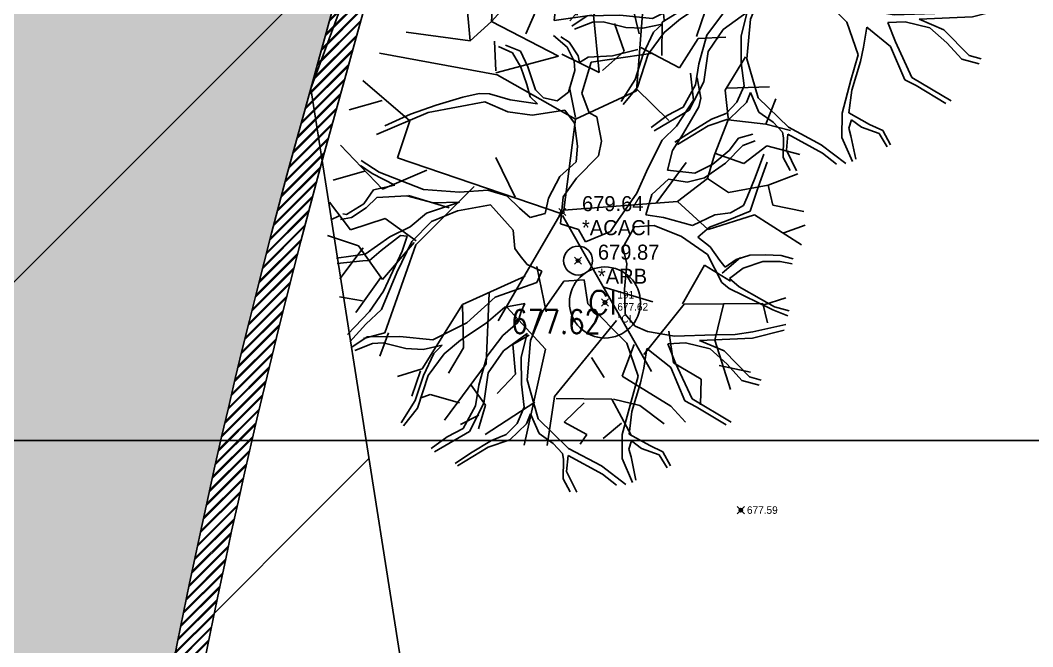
# Model space of a CAD drawing. Extents: x 350769 to 354978, y 6304672 to 6307963.
# Drawn here: x 352601.86 to 352610.41, y 6305498.26 to 6305503.55 of the extents above; entities that cross this region are included whole.
import ezdxf

# ---------------------------------------------------------------- set-up
doc = ezdxf.new("R2010")
doc.units = 0
doc.header["$PDMODE"] = 35
doc.header["$PDSIZE"] = 0.03
for name, pattern in [('4.0 - LO RECABARREN - DESNIVEL NUEVO$0$HIDDEN', [0.375, 0.25, -0.125]), ('CONTINUOS', [0]), ('DASHED', [19.049999999999997, 12.7, -6.35])]:
    doc.linetypes.add(name, pattern=pattern)
doc.layers.get('0').update_dxf_attribs({"linetype": 'CONTINUOUS'})
for name, color, linetype in [('0-LEVANTAMIENTO 2020.SEP', 252, 'CONTINUOUS'), ('1-coordenadas', 8, 'CONTINUOUS'), ('1-MURO', 7, 'CONTINUOUS'), ('2-ACHURADO MURO', 9, 'CONTINUOUS'), ('2-ACHURADO RADIER', 9, 'CONTINUOUS'), ('2-ACHURADO VEREDA', 252, 'CONTINUOUS'), ('COTA-BLOCK', 4, 'CONTINUOUS'), ('V-NODE - 2013', 4, 'CONTINUOUS'), ('V-NODE DIC 2005', 4, 'CONTINUOUS'), ('V-NODE-TEXT 2013', 2, 'CONTINUOUS'), ('V-NODE-TEXT DIC 2005', 2, 'CONTINUOUS'), ('Z-ACACI', 253, 'CONTINUOUS'), ('Z-ARB', 253, 'CONTINUOUS'), ('Z-CI', 253, 'CONTINUOUS')]:
    doc.layers.add(name, color=color, linetype=linetype)
doc.layers.add('0_ASD_TOPOGRAFIA_ELEMENTOS', color=7, linetype='CONTINUOS', lineweight=5, true_color=0xbdbdbd)
doc.styles.add('ROMANS', font='romans.shx', dxfattribs={"width": 0.65})
pattern_1 = [(45, (0, 0), (-0.04490128060534577, 0.04490128060534577), [])]
pattern_2 = [(45, (38000, -3000), (-0.04490128060534577, 0.04490128060534577), [])]

# ---------------------------------------------------------------- blocks, each defined once
blk = doc.blocks.new('COORDENADAS')
at = {"layer": '1-coordenadas'}
blk.add_line((20, -700.625), (1420, -700.625), dxfattribs=at)
blk = doc.blocks.new('ACACI')
for p, q in [((-0.6209537349022867, 1.600605135768546), (-0.2607528943772195, 2.01530242168792)), ((-0.09436570407251565, 1.618158460041741), (-0.05231179883139703, 2.01530242168792)), ((0.09944794615785213, 1.666430101790866), (0.07202148622309323, 2.032855745961115)), ((0.3206880563411687, 1.815633358099376), (0.2237812312214373, 2.01530242168792)), ((0.2384086765187021, 1.666430101790866), (0.474276231998374, 1.982389938681308)), ((0.6114085316912679, 1.034510428005433), (0.6680898822287418, 1.967030779943343)), ((-0.6209537349022867, 1.600605135768546), (-0.6063262896050219, 1.899011648390342)), ((0.6260359769876231, 1.517226845477808), (0.5145017065715365, 1.949477455670149)), ((0.8344770725334456, 1.633517618779706), (0.8052221819298211, 1.899011648390342)), ((-0.8001399398444846, 1.433848555186842), (-0.8421938450856032, 1.83318668236825)), ((-0.3302332595521875, 1.499673521208933), (-0.2333264344324562, 1.734449233343867)), ((0.8198496272270859, 1.618158460041741), (1.028290722763813, 1.749808392077284)), ((1.11057010258628, 1.499673521208933), (1.180050467761248, 1.716895909070672)), ((0.2237812312214373, 1.666430101790866), (-0.09436570407251565, 1.618158460041741)), ((0.2932615963964054, 1.183713684314171), (0.2384086765187021, 1.666430101790866)), ((-0.6209537349022867, 1.600605135768546), (-0.8001399398444846, 1.433848555186842)), ((-0.05231179883139703, 1.317557781889263), (-0.6209537349022867, 1.600605135768546)), ((0.5017026919340424, 1.36802358916907), (0.4175948814518051, 1.600605135768546)), ((0.8198496272270859, 1.33511110615791), (0.8198496272270859, 1.618158460041741)), ((-0.8001399398444846, 1.433848555186842), (-1.34135541597243, 1.499673521208933)), ((0.97160937222543, 1.234179491598297), (1.125197547882635, 1.484314362470968)), ((1.125197547882635, 1.484314362470968), (1.35923667269526, 1.499673521208933)), ((-0.578899829670263, 1.183713684314171), (-0.5935272749675278, 1.433848555186842)), ((0.3206880563411687, 1.201267008587365), (0.5017026919340424, 1.36802358916907)), ((0.6406634222948924, 1.40093607218023), (0.97160937222543, 1.234179491598297)), ((-0.5661008150236739, 1.150801201307559), (-1.562595526145742, 1.317557781889263)), ((-0.578899829670263, 1.168354525576206), (-0.05231179883139703, 1.317557781889263)), ((-0.02488533889663813, 1.33511110615791), (0.2932615963964054, 1.183713684314171)), ((1.35923667269526, 1.052063752278627), (1.525623862999055, 1.33511110615791)), ((0.09944794615785213, 0.7865697226679913), (-0.5661008150236739, 1.150801201307559)), ((-1.299301510731311, 0.7514630741261499), (-1.701556256506592, 1.084976235285239)), ((0.09944794615785213, 0.8019288814059564), (0.04459502627923939, 1.052063752278627)), ((0.09944794615785213, 0.7865697226679913), (0.6114085316912679, 1.034510428005433)), ((0.6114085316912679, 1.052063752278627), (0.8893299924120583, 0.7865697226679913)), ((1.388491563298885, 0.8194822056791509), (1.35923667269526, 1.052063752278627)), ((1.373864118000711, 1.067422911016592), (1.734064958535782, 1.084976235285239)), ((1.706638498591929, 0.7690163983947969), (1.788917878414395, 0.9862387862608557)), ((-1.535169066210983, 0.9182196547078547), (-1.811262096263818, 0.834841364417116)), ((0.01493126862260397, 0.01704215812196708), (0.09944794615785213, 0.7865697226679913)), ((1.276957292880979, 0.5035223687841608), (1.388491563298885, 0.8019288814059564)), ((1.388491563298885, 0.8019288814059564), (1.706638498591929, 0.7690163983947969)), ((-1.396208335851043, 0.4355032372311598), (-1.299301510731311, 0.7514630741261499)), ((1.706638498591929, 0.7690163983947969), (1.915079594128656, 0.7185505911149903)), ((-1.520541620913718, 0.1700092076250712), (-1.880742461438786, 0.5364348517953204)), ((1.276957292880979, 0.5188815275221259), (1.525623862999055, 0.4355032372311598)), ((1.525623862999055, 0.4355032372311598), (1.719437513229423, 0.5869006590751269)), ((1.719437513229423, 0.5869006590751269), (1.997358973951123, 0.5188815275221259)), ((-0.01208632425914402, -0.01210653169459874), (-1.396460465980454, 0.4347220821757674)), ((-0.3997136247289745, 0.1195434003409446), (-0.5661008150236739, 0.4530565615043542)), ((0.792423167292327, 0.0866309173341051), (1.041089737401308, 0.4355032372311598)), ((1.222104373002367, 0.3038533051958439), (1.276957292880979, 0.5035223687841608)), ((1.734064958535782, 0.2533874979160373), (1.982731528643853, 0.3543191124756504)), ((-1.674129796571833, 0.319212463933809), (-1.937423811987173, 0.2380283391780722)), ((-1.147541765742062, 0.3367657882070034), (-1.520541620913718, 0.1700092076250712)), ((0.97160937222543, 0.1041842416029795), (1.222104373002367, 0.3038533051958439)), ((1.222104373002367, 0.3038533051958439), (1.401290577936379, 0.1875625318937182)), ((-0.7452870199658719, 0.2029216906316833), (-1.229821145554524, -0.2951538855784293)), ((1.401290577936379, 0.1875625318937182), (1.734064958535782, 0.2533874979160373)), ((1.734064958535782, 0.2533874979160373), (1.776118863776901, 0.0866309173341051)), ((-0.9537281155025994, 0.02080595131201335), (-1.299301510731311, 0.1195434003409446)), ((0.01493126862260397, 0.01704215812196708), (0.97160937222543, 0.1041842416029795)), ((0.97160937222543, 0.1041842416029795), (1.234903387639861, -0.128397304996497)), ((1.776118863776901, 0.0866309173341051), (2.039412879192241, 0.0383592755852078)), ((-1.783835636328149, -0.178863112276531), (-1.964850271921023, 0.05371843432317291)), ((1.234903387639861, -0.128397304996497), (1.622530688109691, 0.003252627043366374)), ((1.622530688109691, 0.003252627043366374), (2.024785433884972, -0.2446880782986227)), ((-1.880742461438786, -0.06257233897895276), (-1.950222826624668, -0.09548482198556485)), ((-1.493115160969865, -0.0779314977166905), (-1.783835636328149, -0.178863112276531)), ((-1.229821145554524, -0.2622414025672697), (-1.493115160969865, -0.0779314977166905)), ((-0.01208632425914402, -0.01210653169459874), (-0.5247002114119823, -0.9267073980165605)), ((0.002541121047215711, -0.02965985596779319), (0.7750720210287909, -1.335811744189414)), ((1.873025688887537, -0.1459506292696915), (2.052211893829735, -0.0779314977166905)), ((-1.714355271144086, -0.3127072098516237), (-1.977649286558517, -0.2293289195606576)), ((-1.674129796571833, -0.3280663685895888), (-1.867943446802201, -0.5935603981956774)), ((-1.507742606267129, -0.5935603981956774), (-1.714355271144086, -0.3127072098516237)), ((-1.244448590852699, -0.2776005613052348), (-1.507742606267129, -0.5935603981956774)), ((-1.229821145554524, -0.2951538855784293), (-1.48031614633237, -1.043364332661213)), ((1.35923667269526, -0.4948229491667462), (1.510996417692695, -0.3609788515962009)), ((-0.2058999744986068, -0.4619104661601341), (-0.1217921640163695, -0.8436952690683484)), ((1.028290722763813, -0.7603169787773822), (1.207476927706011, -0.4289979831492019)), ((1.207476927706011, -0.4289979831492019), (1.428717037879323, -0.5606479151890653)), ((-1.520541620913718, -0.5782012394577123), (-1.728982716450446, -0.8766077520795079)), ((-0.3028067996092432, -0.5452887564511002), (-0.8293948304481091, -0.7932294617885418)), ((0.3627419615731924, -0.6286670467420663), (0.7777957219859672, -0.7449578200396445)), ((-1.674129796571833, -0.7778703030505767), (-1.867943446802201, -0.7449578200396445)), ((-0.6063262896050219, -0.694492012759838), (-0.6209537349022867, -1.293499203533884)), ((0.7083153568100897, -1.192567588969951), (1.041089737401308, -0.7603169787773822)), ((1.041089737401308, -0.7603169787773822), (1.706638498591929, -0.7449578200396445)), ((1.373864118000711, -0.7603169787773822), (1.304383752816648, -1.060917656934407)), ((1.706638498591929, -0.7603169787773822), (1.900452148831391, -0.694492012759838)), ((1.706638498591929, -0.7449578200396445), (1.748692403833047, -0.9095202350904401)), ((-0.8293948304481091, -0.7932294617885418), (-1.160340780379556, -1.341770845278461)), ((-0.8293948304481091, -0.7932294617885418), (-0.8147673851417494, -1.159655105958791)), ((-0.4545665446075873, -0.8107827860617363), (-0.1217921640163695, -1.159655105958791)), ((0.474276231998374, -0.9095202350904401), (-0.03951278419390292, -1.55899323314452)), ((0.9167564523468172, -0.9928985253814062), (0.9588103575879359, -1.258392554987495)), ((-1.48031614633237, -1.043364332661213), (-1.659502351265473, -1.093830139941019)), ((-1.451061255728746, -1.043364332661213), (-1.520541620913718, -1.243033396249757)), ((-0.2607528943772195, -1.043364332661213), (-0.3997136247289745, -1.126742622952179)), ((0.6260359769876231, -1.109189298678984), (0.5291291518769867, -1.37687749382485)), ((1.304383752816648, -1.060917656934407), (1.443344483177498, -1.475614942853781)), ((-0.8147673851417494, -1.159655105958791), (-0.9391006701962397, -1.37687749382485)), ((-0.3997136247289745, -1.126742622952179), (-0.3722871647933061, -1.37687749382485)), ((-0.1217921640163695, -1.159655105958791), (-0.2881793543110689, -1.973690519063894)), ((0.265835136462556, -1.225480071980883), (0.3773694068786426, -1.392236652562815)), ((0.9588103575879359, -1.258392554987495), (1.194677913059422, -1.392236652562815)), ((1.346437658057766, -1.275945879260689), (1.609731673472197, -1.326411686540496)), ((-1.160340780379556, -1.341770845278461), (-1.368781875915374, -1.409789976831462)), ((-1.174968225675912, -1.359324169551655), (-1.244448590852699, -1.574352391882485)), ((-0.6209537349022867, -1.293499203533884), (-0.9665271301400935, -1.774021455471029)), ((-0.3722871647933061, -1.37687749382485), (-0.5240469097916503, -1.541439908871325)), ((0.5291291518769867, -1.37687749382485), (0.9441829122815761, -1.624818199162291)), ((1.194677913059422, -1.392236652562815), (1.194677913059422, -1.609459040424326)), ((-0.7452870199658719, -1.475614942853781), (-0.6209537349022867, -1.642371523435486)), ((-1.090860415193674, -1.55899323314452), (-1.174968225675912, -1.591905716151132)), ((-0.8421938450856032, -1.624818199162291), (-1.090860415193674, -1.55899323314452)), ((-0.2058999744986068, -1.609459040424326), (-0.6209537349022867, -1.890312228772927)), ((-0.03951278419390292, -1.55899323314452), (-0.09436570407251565, -1.973690519063894)), ((-0.02488533889663813, -1.574352391882485), (0.4450213413947495, -1.574352391882485)), ((0.2109822165839432, -1.609459040424326), (0.04459502627923939, -1.774021455471029)), ((0.4450213413947495, -1.574352391882485), (0.6114085316912679, -1.874953070034962)), ((0.4596487866929237, -1.574352391882485), (0.6808888968662359, -1.624818199162291)), ((-0.6209537349022867, -1.642371523435486), (-0.6758066547808994, -1.842040587023803)), ((0.6808888968662359, -1.624818199162291), (0.8893299924120583, -1.774021455471029)), ((0.9441829122815761, -1.624818199162291), (1.068516197345161, -1.758662296733064)), ((-0.6758066547808994, -1.725749813726452), (-0.8293948304481091, -1.809128104012871)), ((0.04459502627923939, -1.774021455471029), (0.2384086765187021, -1.874953070034962)), ((0.5291291518769867, -1.774021455471029), (0.3773694068786426, -1.907865553041574)), ((0.2384086765187021, -1.874953070034962), (0.1835557566400894, -1.958331360325928))]:
    blk.add_line(p, q)
blk = doc.blocks.new('ARB')
at = {"layer": 'Z-ARB', "linetype": 'Continuous'}
for p, q in [((-0.2385580580867099, 1.898504579822657), (-0.1199409992605069, 1.800467273175855)), ((-0.1037370954309154, 1.842688644946065), (-0.1761572467603401, 1.88660098843593)), ((-0.7016695290167263, 1.798489326946765), (-0.5826025348451367, 1.745512381706249)), ((-0.5146351368912292, 1.762810608483051), (-0.6429927561475779, 1.809786109181914)), ((-0.1199409992605069, 1.800467273175855), (-0.06139714527125761, 1.683792082454602)), ((-0.02826826094315038, 1.730226086428047), (-0.1037370954309154, 1.842688644946065)), ((-0.5826025348451367, 1.745512381706249), (-0.5085071719677217, 1.625870582005518)), ((-0.4511962324395427, 1.629986665980141), (-0.5146351368912292, 1.762810608483051)), ((-0.01472734207709436, 1.674889341359631), (-0.02826826094315038, 1.730226086428047)), ((0.05878677274449728, 1.721222977972502), (-0.01472734207709436, 1.674889341359631)), ((0.2632312270015973, 1.734980747291957), (0.05878677274449728, 1.721222977972502)), ((0.257660092700462, 1.705775838534464), (0.6029066781666188, 1.762942473770636)), ((0.4759808443031943, 1.792296455085307), (0.2632312270015973, 1.734980747291957)), ((-0.5085071719677217, 1.625870582005518), (-0.4555031251202308, 1.480154705239329)), ((-0.3832586538974283, 1.436275874523744), (-0.4511962324395427, 1.629986665980141)), ((-0.06139714527125761, 1.683792082454602), (-0.05185833922769234, 1.606562565365493)), ((0.00822328308277065, 1.414350377707706), (0.0829657373506052, 1.678909605644549)), ((0.0829657373506052, 1.678909605644549), (0.257660092700462, 1.705775838534464)), ((-0.05185833922769234, 1.606562565365493), (-0.1036286924045271, 1.420638552781384)), ((0.9247204678194976, 1.598753203435081), (0.9526354237332271, 1.369798940851069)), ((1.012712447700324, 1.388436096386613), (0.9808417728982022, 1.560384268183952)), ((-0.4555031251202308, 1.480154705239329), (-0.4268529944492911, 1.376789532706425)), ((-0.8587094330614491, 1.398809392135263), (-0.994457045901072, 1.364343472080691)), ((-0.7701159765165357, 1.396958016837743), (-0.8587094330614491, 1.398809392135263)), ((-0.5937150824611308, 1.34825901622753), (-0.7701159765165357, 1.396958016837743)), ((-0.4268529944492911, 1.376789532706425), (-0.3650931206720998, 1.319695774954198)), ((-0.3150048380957742, 1.370502086171655), (-0.3832586538974283, 1.436275874523744)), ((-0.1980668099513423, 1.348194964275535), (-0.3150048380957742, 1.370502086171655)), ((-0.1036286924045271, 1.420638552781384), (-0.1980668099513423, 1.348194964275535)), ((0.07397833662435005, 1.250987145359431), (0.00822328308277065, 1.414350377707706)), ((0.9526354237332271, 1.369798940851069), (0.8133364126297238, 1.147651995528577)), ((0.9988629298441083, 1.315834381271998), (1.012712447700324, 1.388436096386613)), ((-1.217836342140799, 1.294006753603753), (-1.434756114109405, 1.214830329485267)), ((-0.8074188346436131, 1.328664025078979), (-1.286257494572055, 1.231648893957754)), ((-0.994457045901072, 1.364343472080691), (-1.217836342140799, 1.294006753603753)), ((-0.6131350060786644, 1.246456211489203), (-0.8074188346436131, 1.328664025078979)), ((-0.4599856979093602, 1.330356257270978), (-0.5937150824611308, 1.34825901622753)), ((-0.3650931206720998, 1.319695774954198), (-0.4599856979093602, 1.330356257270978)), ((0.937660615229106, 1.206787022923891), (0.9988629298441083, 1.315834381271998)), ((-1.286257494572055, 1.231648893957754), (-1.718236271934074, 1.037547674907728)), ((-1.434756114109405, 1.214830329485267), (-1.648154307218647, 1.112325912401502)), ((-0.4077684726362349, 1.22232522232116), (-0.6131350060786644, 1.246456211489203)), ((-0.1327585778326466, 1.267934345672984), (-0.4077684726362349, 1.22232522232116)), ((-0.04802207861757779, 1.161311371041847), (-0.1327585778326466, 1.267934345672984)), ((0.1399389636862907, 1.215914507508387), (0.07397833662435005, 1.250987145359431)), ((0.181825159364962, 1.011958312149545), (0.1399389636862907, 1.215914507508387)), ((0.8644895678207831, 1.077699087746623), (0.937660615229106, 1.206787022923891)), ((-0.02049341946076311, 0.9675352671574728), (-0.04802207861757779, 1.161311371041847)), ((0.8133364126297238, 1.147651995528577), (0.6934573251419351, 1.027307854943501)), ((0.6934573251419351, 1.027307854943501), (0.5748111521206738, 0.78617243966346)), ((0.7821921180475329, 0.9425783808710548), (0.8644895678207831, 1.077699087746623)), ((1.336701366846683, 1.055422276511308), (1.259966684569008, 0.9495041163345377)), ((1.456851595647095, 1.092697316120393), (1.336701366846683, 1.055422276511308)), ((1.373833069206739, 0.9955853488118009), (1.478256109012364, 1.035860510174643)), ((-0.0297183229613438, 0.8336901975426372), (-0.02049341946076311, 0.9675352671574728)), ((0.1582350810786011, 0.8882947910869916), (0.181825159364962, 1.011958312149545)), ((0.7425967763938388, 0.7768218359196908), (0.7821921180475329, 0.9425783808710548)), ((1.259966684569008, 0.9495041163345377), (1.124536088194873, 0.8321265847325776)), ((1.231454776330793, 0.8418282149377774), (1.373833069206739, 0.9955853488118009)), ((-0.02356739768219995, 0.6969120317216948), (0.1582350810786011, 0.8882947910869916)), ((1.553755542117869, 0.9235583552372191), (1.483805038840728, 0.7258874207973349)), ((1.508899172904421, 0.6456905661898418), (1.581627218018184, 0.8578803865748341)), ((-1.84984960530528, 0.773918126233184), (-1.749088701501023, 0.7095507646854458)), ((-1.844840496347388, 0.8169213460641913), (-1.690377510878534, 0.7210072219595531)), ((-0.1665300292097527, 0.7091348818321421), (-0.0297183229613438, 0.8336901975426372)), ((0.5748111521206738, 0.78617243966346), (0.4863559180103039, 0.5769827410331345)), ((0.9726113510096184, 0.7556004250245678), (0.7425967763938388, 0.7768218359196908)), ((1.124536088194873, 0.8321265847325776), (0.9726113510096184, 0.7556004250245678)), ((1.054268568450425, 0.717367261840991), (1.231454776330793, 0.8418282149377774)), ((-1.749088701501023, 0.7095507646854458), (-1.557769597839069, 0.6126935316524396)), ((-1.690377510878534, 0.7210072219595531), (-1.313428085320993, 0.5811316257013459)), ((-0.2585374407917698, 0.5231127725855913), (-0.1665300292097527, 0.7091348818321421)), ((-0.1348235771183681, 0.5372180371941795), (-0.02356739768219995, 0.6969120317216948)), ((0.6139312633604277, 0.5676951727427877), (0.7521432207013277, 0.6995908617545865)), ((0.7521432207013277, 0.6995908617545865), (0.9092915277724387, 0.6772207044032257)), ((0.9092915277724387, 0.6772207044032257), (1.054268568450425, 0.717367261840991)), ((1.483805038840728, 0.7258874207973349), (1.419390523575203, 0.5572579009412948)), ((-1.557769597839069, 0.6126935316524396), (-1.73523458530326, 0.5713031366040013)), ((1.445274569805406, 0.4393716568465607), (1.508899172904421, 0.6456905661898418)), ((-1.73523458530326, 0.5713031366040013), (-1.814765950639412, 0.4507035012911729)), ((-1.707366728536726, 0.5056258964823428), (-1.453315254206245, 0.524965392901322)), ((-1.453315254206245, 0.524965392901322), (-1.230065057718093, 0.4673294098847691)), ((-1.313428085320993, 0.5811316257013459), (-1.010371563043009, 0.5610254484863617)), ((-1.010371563043009, 0.5610254484863617), (-0.7720510968447343, 0.5833657951970963)), ((-0.7720510968447343, 0.5833657951970963), (-0.6112055308094568, 0.5376341321052678)), ((-0.6112055308094568, 0.5376341321052678), (-0.5016467673904117, 0.4338795847088477)), ((-0.2834979000908788, 0.3922654626694566), (-0.2585374407917698, 0.5231127725855913)), ((-0.1544108373691415, 0.3072835844595829), (-0.1348235771183681, 0.5372180371941795)), ((0.4863559180103039, 0.5769827410331345), (0.3287354944477556, 0.3432820616671961)), ((0.564934632888253, 0.3962907746426936), (0.6139312633604277, 0.5676951727427877)), ((1.419390523575203, 0.5572579009412948), (1.389946712271922, 0.4874607577112329)), ((-1.814765950639412, 0.4507035012911729), (-1.96158935863059, 0.3581554806060012)), ((-1.796886835265468, 0.4171954168486991), (-1.707366728536726, 0.5056258964823428)), ((-1.010066003975226, 0.4781160225529675), (-1.287066619042889, 0.3803031714378449)), ((-1.230065057718093, 0.4673294098847691), (-1.010066003975226, 0.4781160225529675)), ((-0.7473954407323617, 0.4581063935693237), (-1.023946120451001, 0.4053539038613962)), ((-0.5534477191868064, 0.2477951685468724), (-0.7473954407323617, 0.4581063935693237)), ((-0.5016467673904117, 0.4338795847088477), (-0.4115492317396274, 0.3563353565668876)), ((1.260838925485587, 0.3614397988758355), (1.445274569805406, 0.4393716568465607)), ((1.389946712271922, 0.4874607577112329), (1.281178566230665, 0.4253622119304055)), ((-1.96158935863059, 0.3581554806060012), (-1.992707652936588, 0.3640916127205855)), ((-1.917513778900684, 0.3346988837147364), (-1.796886835265468, 0.4171954168486991)), ((-1.287066619042889, 0.3803031714378449), (-1.422501034548986, 0.2629263683729732)), ((-1.023946120451001, 0.4053539038613962), (-1.243635795990485, 0.3116571367190772)), ((-0.4115492317396274, 0.3563353565668876), (-0.2834979000908788, 0.3922654626694566)), ((0.3287354944477556, 0.3432820616671961), (0.2705017238695291, 0.2488833942234123)), ((0.7143644269490323, 0.3752267618174301), (0.564934632888253, 0.3962907746426936)), ((0.9610297268263821, 0.3131241089431569), (0.7143644269490323, 0.3752267618174301)), ((1.148235274715262, 0.405576309938624), (0.9610297268263821, 0.3131241089431569)), ((1.103992358350297, 0.3009012588327096), (1.260838925485587, 0.3614397988758355)), ((1.281178566230665, 0.4253622119304055), (1.148235274715262, 0.405576309938624)), ((-2.010109348266269, 0.3146574869924734), (-1.917513778900684, 0.3346988837147364)), ((-1.422501034548986, 0.2629263683729732), (-1.592747184193286, 0.1748464746224272)), ((-1.243635795990485, 0.3116571367190772), (-1.405708972934008, 0.1391670276198056)), ((-0.1544108373691415, 0.3072835844595829), (-0.1544108373691415, 0.3072835844595829)), ((-0.001432684968676767, 0.2630527107849048), (-0.1544108373691415, 0.3072835844595829)), ((0.05987343432752823, 0.1608993201625708), (-0.001432684968676767, 0.2630527107849048)), ((0.3743457285781915, 0.1161254926846595), (0.4726216622348147, 0.2931780913322655)), ((0.4726216622348147, 0.2931780913322655), (0.6368780693865119, 0.3071569376315892)), ((0.6368780693865119, 0.3071569376315892), (0.8699413271569938, 0.2173853117064937)), ((1.006616295389904, 0.213969382999494), (1.103992358350297, 0.3009012588327096)), ((-1.592747184193286, 0.1748464746224272), (-1.798925810946457, 0.02565637796760711)), ((-1.663178926644832, 0.06011847888930788), (-1.501555685050334, 0.1875482265822939)), ((-1.501555685050334, 0.1875482265822939), (-1.445644996618284, 0.1843239372556127)), ((-1.445644996618284, 0.1843239372556127), (-1.486163874533304, 0.05644851252873195)), ((-0.5343349608083372, 0.09349962854230398), (-0.5534477191868064, 0.2477951685468724)), ((0.2705017238695291, 0.2488833942234123), (0.05987343432752823, 0.1608993201625708)), ((0.8699413271569938, 0.2173853117064937), (1.092096831622257, 0.06949952945524274)), ((1.112474709252638, 0.1335808890107728), (1.006616295389904, 0.213969382999494)), ((-1.405708972934008, 0.1391670276198056), (-1.528697161598757, -0.1237963197481804)), ((-0.4895077057917661, 0.03219469566283806), (-0.5343349608083372, 0.09349962854230398)), ((0.4129922389038256, -0.01941029260524374), (0.3743457285781915, 0.1161254926846595)), ((1.19563909639146, 0.01965032531370525), (1.112474709252638, 0.1335808890107728)), ((-1.798925810946457, 0.02565637796760711), (-2.040025276059168, -0.01121049295488774)), ((-1.760393857490271, -0.02684017643059633), (-1.663178926644832, 0.06011847888930788)), ((-1.486163874533304, 0.05644851252873195), (-1.639789118324188, -0.283521641432344)), ((-0.4305177355854539, -0.03941940511231223), (-0.4895077057917661, 0.03219469566283806)), ((1.092096831622257, 0.06949952945524274), (1.216872453989708, -0.1653174000903164)), ((1.241862783370379, -0.03431350572645897), (1.19563909639146, 0.01965032531370525)), ((1.335076329929507, 0.03075619670562446), (1.241862783370379, -0.03431350572645897)), ((1.447397381984047, 0.06969097223282006), (1.335076329929507, 0.03075619670562446)), ((1.394058661870076, -0.04085644699262048), (1.558765004368979, 0.01818276071389846)), ((1.57757076992857, 0.07495653120258794), (1.447397381984047, 0.06969097223282006)), ((1.558765004368979, 0.01818276071389846), (1.704531957218933, 0.02063992866351327)), ((1.7142419190277, 0.07154133103267668), (1.57757076992857, 0.07495653120258794)), ((1.704531957218933, 0.02063992866351327), (1.805910838211275, 0.001300872824685939)), ((1.814220548925732, 0.04486190189345507), (1.7142419190277, 0.07154133103267668)), ((-2.032775839619717, -0.05773958808094903), (-1.817698615830523, -0.03096535574786685)), ((-1.817698615830523, -0.03096535574786685), (-1.760393857490271, -0.02684017643059633)), ((-0.3035603674306913, -0.09373527911066049), (-0.4305177355854539, -0.03941940511231223)), ((0.3961748822221125, -0.2348244023169173), (0.4129922389038256, -0.01941029260524374)), ((1.279753799279206, -0.1320002264901632), (1.394058661870076, -0.04085644699262048)), ((-1.528697161598757, -0.1237963197481804), (-1.65335912806222, -0.4391900954651646)), ((-0.3464030326995271, -0.1910699569161807), (-0.3035603674306913, -0.09373527911066049)), ((0.05478886608580069, -0.1620940513612368), (-0.1171676413887326, -0.1746079830745657)), ((0.08881146726525913, -0.3645501858463831), (0.05478886608580069, -0.1620940513612368)), ((1.216872453989708, -0.1653174000903164), (1.28006317748077, -0.2149103809642838)), ((1.363559123967207, -0.20074062382173), (1.279753799279206, -0.1320002264901632)), ((-0.6941440398859413, -0.3206968301583402), (-0.3464030326995271, -0.1910699569161807)), ((-0.1171676413887326, -0.1746079830745657), (-0.2972590337794827, -0.4415528853460273)), ((0.4040048381793895, -0.4473327528894515), (0.3961748822221125, -0.2348244023169173)), ((1.28006317748077, -0.2149103809642838), (1.650274275858465, -0.3910432363572909)), ((1.553672797865147, -0.3048091537357323), (1.363559123967207, -0.20074062382173)), ((-1.639789118324188, -0.283521641432344), (-1.75381592987469, -0.4577397981147442)), ((-0.9297327887270512, -0.5395282141371354), (-0.6941440398859413, -0.3206968301583402)), ((1.663502725928993, -0.3634652792816269), (1.553672797865147, -0.3048091537357323)), ((-0.6131047996368579, -0.4039582990526469), (-0.7682692455000506, -0.540231571516415)), ((-0.4448768782822299, -0.3682470843123156), (-0.6131047996368579, -0.4039582990526469)), ((-0.4743092321823497, -0.4380464131581903), (-0.4448768782822299, -0.3682470843123156)), ((0.4220252665836597, -0.6918864589324585), (0.08881146726525913, -0.3645501858463831)), ((1.650274275858465, -0.3910432363572909), (1.778006502076096, -0.4384337816672996)), ((1.786911007206072, -0.3946181115661602), (1.663502725928993, -0.3634652792816269)), ((-1.75381592987469, -0.4577397981147442), (-1.936988061112061, -0.6563025272034793)), ((-1.65335912806222, -0.4391900954651646), (-1.78246837192637, -0.5652186925663045)), ((-0.5000244573602686, -0.5310408394161641), (-0.4743092321823497, -0.4380464131581903)), ((-0.2972590337794827, -0.4415528853460273), (-0.391284673651171, -0.6799436736037023)), ((0.4901384978948045, -0.5466108065493245), (0.4040048381793895, -0.4473327528894515)), ((1.76091201894269, -0.5109904123528395), (1.485397506132358, -0.5782095443873914)), ((-1.78246837192637, -0.5652186925663045), (-1.915596963710414, -0.7176292276226377)), ((-1.21643954647152, -0.6882431961585098), (-0.9297327887270512, -0.5395282141371354)), ((-0.7682692455000506, -0.540231571516415), (-0.9821135548281745, -0.6877970785462821)), ((-0.6263707073831029, -0.6425438172836948), (-0.5000244573602686, -0.5310408394161641)), ((0.5950427768748341, -0.5892785838923373), (0.4901384978948045, -0.5466108065493245)), ((0.8222936291113001, -0.6250294331557598), (0.5950427768748341, -0.5892785838923373)), ((1.485397506132358, -0.5782095443873914), (1.335322955390438, -0.6023349693878117)), ((1.747148352247677, -0.5603387816872782), (1.483379277842687, -0.630578223399425)), ((-1.898024069188978, -0.7622249322339485), (-1.770601959393389, -0.6729896851156809)), ((-1.770601959393389, -0.6729896851156809), (-1.494699855487852, -0.6654259046954394)), ((-1.494699855487852, -0.6654259046954394), (-1.21643954647152, -0.6882431961585098)), ((-0.7573561886401876, -0.8211304620763258), (-0.6263707073831029, -0.6425438172836948)), ((-0.420390015880912, -0.6216457722039195), (-0.6186737209791318, -0.7721717070244267)), ((-0.4670920005373773, -0.8237436825402256), (-0.420390015880912, -0.6216457722039195)), ((-0.391284673651171, -0.6799436736037023), (-0.4147341674470226, -1.01465663539966)), ((0.9167331804055721, -0.6807457292079562), (0.7696011227526469, -0.6903797762879549)), ((1.164768156086211, -0.6075008895340943), (0.8222936291113001, -0.6250294331557598)), ((1.125622021243544, -0.728200892210225), (0.9167331804055721, -0.6807457292079562)), ((1.483379277842687, -0.630578223399425), (1.034121143900848, -0.65799248969779)), ((1.034121143900848, -0.65799248969779), (1.243960300485924, -0.7431676408059502)), ((1.335322955390438, -0.6023349693878117), (1.164768156086211, -0.6075008895340943)), ((-1.724408871035848, -0.7271139197337106), (-1.873555337846483, -0.789117374363741)), ((-1.634583205241142, -0.7215928660343707), (-1.724408871035848, -0.7271139197337106)), ((-1.441249692425117, -0.7660806915182548), (-1.634583205241142, -0.7215928660343707)), ((-1.296722587094337, -0.7709944954849561), (-1.441249692425117, -0.7660806915182548)), ((-1.136354441103322, -0.7337839484071083), (-1.296722587094337, -0.7709944954849561)), ((-1.206145246014785, -0.8033217777756363), (-1.136354441103322, -0.7337839484071083)), ((-0.9821135548281745, -0.6877970785462821), (-1.117547970336091, -0.8051738816111538)), ((0.5229334881641989, -0.9672887132228425), (0.4220252665836597, -0.6918864589324585)), ((0.5921048081308982, -0.7319343940453109), (0.5678998432485969, -0.9006307684894637)), ((0.7957670391606371, -0.8913411261028159), (0.5921048081308982, -0.7319343940453109)), ((0.7696011227526469, -0.6903797762879549), (0.8352218236632325, -0.8535550970318582)), ((1.271217089784841, -0.8538784628490248), (1.125622021243544, -0.728200892210225)), ((1.243960300485924, -0.7431676408059502), (1.461330763682781, -0.9579469927630271)), ((-1.290253916808069, -0.9906804537240532), (-1.206145246014785, -0.8033217777756363)), ((-1.117547970336091, -0.8051738816111538), (-1.249907651737885, -0.9909435867193679)), ((-0.8200610746080201, -1.065329763105183), (-0.7573561886401876, -0.8211304620763258)), ((-0.6186737209791318, -0.7721717070244267), (-0.7433378497262311, -0.9594094173144185)), ((-0.4620257669630519, -1.050781471477421), (-0.4670920005373773, -0.8237436825402256)), ((0.8352218236632325, -0.8535550970318582), (0.9801697501461604, -1.152581261520027)), ((1.398453237525246, -0.9912648948984497), (1.271217089784841, -0.8538784628490248)), ((0.5678998432485969, -0.9006307684894637), (0.5443410921216127, -1.024130066839462)), ((0.9200965453128447, -1.171219145593568), (0.7957670391606371, -0.8913411261028159)), ((-1.355318464964512, -1.204506321134431), (-1.290253916808069, -0.9906804537240532)), ((-1.249907651737885, -0.9909435867193679), (-1.335107195427554, -1.26855279044139)), ((-0.7433378497262311, -0.9594094173144185), (-0.7763285116216139, -1.216884495217528)), ((-0.4147341674470226, -1.01465663539966), (-0.3156730417158542, -1.342464172070322)), ((0.4657363536389312, -1.182615370049461), (0.5229334881641989, -0.9672887132228425)), ((0.5443410921216127, -1.024130066839462), (0.4737381939012266, -1.266988982030853)), ((1.54514136457874, -1.02668048036594), (1.398453237525246, -0.9912648948984497)), ((1.461330763682781, -0.9579469927630271), (1.561313941254411, -0.9846233313064658)), ((-0.845497520205754, -1.241394747413324), (-0.8200610746080201, -1.065329763105183)), ((-0.4342970102679828, -1.244421589213744), (-0.4620257669630519, -1.050781471477421)), ((0.39609213796939, -1.463191911290778), (0.4657363536389312, -1.182615370049461)), ((1.015763029648951, -1.219569922377559), (0.9200965453128447, -1.171219145593568)), ((0.9801697501461604, -1.152581261520027), (1.31492435770997, -1.34460664542712)), ((-1.471948771753887, -1.393264690599608), (-1.355318464964512, -1.204506321134431)), ((-1.335107195427554, -1.26855279044139), (-1.452837447126512, -1.419400346044313)), ((-0.9467458170292957, -1.433095308427255), (-0.845497520205754, -1.241394747413324)), ((-0.7763285116216139, -1.216884495217528), (-0.8949701369710965, -1.458016819903605)), ((-0.493168627799605, -1.384014970693897), (-0.4342970102679828, -1.244421589213744)), ((0.4737381939012266, -1.266988982030853), (0.4533947106938285, -1.459078189372121)), ((1.270407937972777, -1.366204228755123), (1.015763029648951, -1.219569922377559)), ((-0.3802341462233017, -1.300054980051755), (-0.4126151744003437, -1.384336591474494)), ((-0.3067522128658311, -1.464721994868341), (-0.3802341462233017, -1.300054980051755)), ((-0.3156730417158542, -1.342464172070322), (-0.05580292999002268, -1.588006981443868)), ((-1.08153165672411, -1.505283402201712), (-0.9467458170292957, -1.433095308427255)), ((-0.5840583870049159, -1.47962542005007), (-0.493168627799605, -1.384014970693897)), ((-0.4126151744003437, -1.384336591474494), (-0.5521838697404746, -1.523406797557982)), ((-1.21419616865569, -1.60813986224457), (-1.08153165672411, -1.505283402201712)), ((-0.8949701369710965, -1.458016819903605), (-1.187255667282443, -1.635935253606476)), ((-0.8814261508414347, -1.641525635468497), (-0.7070098465319461, -1.531585025394634)), ((-0.5521838697404746, -1.523406797557982), (-0.7338503390274127, -1.586822131640474)), ((-0.7070098465319461, -1.531585025394634), (-0.5840583870049159, -1.47962542005007)), ((-0.1853568836686463, -1.548236596436254), (-0.3067522128658311, -1.464721994868341)), ((0.3974587505217642, -1.666859827684675), (0.39609213796939, -1.463191911290778)), ((0.4748037717272382, -1.515911904721179), (0.4530868402398482, -1.587012830420463)), ((0.4533947106938285, -1.459078189372121), (0.62918217522747, -1.552802405098191)), ((0.5600131666451489, -1.577312657292168), (0.4748037717272382, -1.515911904721179)), ((-0.7338503390274127, -1.586822131640474), (-0.9908466918277554, -1.748812162000831)), ((-0.1044933235280041, -1.63146455255719), (-0.1853568836686463, -1.548236596436254)), ((-0.05580292999002268, -1.588006981443868), (0.2236566042720369, -1.731771403508901)), ((0.4530868402398482, -1.587012830420463), (0.4732675111572462, -1.651219703307106)), ((0.7115910679513036, -1.62888390426815), (0.5600131666451489, -1.577312657292168)), ((0.62918217522747, -1.552802405098191), (0.7405528882063663, -1.604315164289801)), ((0.7405528882063663, -1.604315164289801), (0.8067930233883089, -1.722454541058141)), ((-1.011297798851956, -1.729699891832752), (-0.8814261508414347, -1.641525635468497)), ((-0.097075845245854, -1.678025703378808), (-0.1044933235280041, -1.63146455255719)), ((-0.0964884160002839, -1.844010235034148), (-0.097075845245854, -1.678025703378808)), ((-0.05901822123996681, -1.647584595278204), (-0.06844940346672956, -1.781556555698444)), ((0.2345994805436931, -1.801661275836523), (-0.05901822123996681, -1.647584595278204)), ((0.4895297819348343, -1.867869793715727), (0.3974587505217642, -1.666859827684675)), ((0.4732675111572462, -1.651219703307106), (0.5163851875477121, -1.847807288803779)), ((0.7792269065575965, -1.73968599833097), (0.7115910679513036, -1.62888390426815)), ((-0.06844940346672956, -1.781556555698444), (0.01935946779303777, -1.956564065571001)), ((0.2236566042720369, -1.731771403508901), (0.4328211593692686, -1.885427728771901)), ((-0.03654813004868629, -1.953344323916099), (-0.0964884160002839, -1.844010235034148)), ((0.3544487486178696, -1.892326153486465), (0.2345994805436931, -1.801661275836523))]:
    blk.add_line(p, q, dxfattribs=at)
at = {"layer": 'Z-ARB'}
blk.add_circle((0, 0), 0.1222823149583705, dxfattribs=at)
blk = doc.blocks.new('CI')
at = {"layer": 'Z-CI'}
blk.add_circle((0, 0), 1.2, dxfattribs=at)
at = {"layer": 'Z-CI', "style": 'ROMANS'}
blk.add_text('CI', height=0.8, rotation=359.9999999999771, dxfattribs=at).set_placement((-0.5790548566146754, -0.401890331827417))
blk = doc.blocks.new('*U300', base_point=(352607.947, 6305499.412))
at = {"layer": 'V-NODE - 2013', "lineweight": -2}
blk.add_point((352607.947, 6305499.412), dxfattribs=at)
at = {"layer": 'V-NODE-TEXT 2013', "color": 0, "linetype": 'ByBlock', "insert": (352607.9986421356, 6305499.412), "char_height": 0.0635, "attachment_point": 4}
blk.add_mtext('677.59', dxfattribs=at)
blk = doc.blocks.new('*U446', base_point=(352606.8, 6305501.166))
at = {"layer": 'V-NODE - 2013', "lineweight": -2}
blk.add_point((352606.8, 6305501.166), dxfattribs=at)
at = {"layer": 'V-NODE-TEXT 2013', "linetype": 'ByBlock', "char_height": 0.0635}
for s, insert, attachment_point in [('191', (352606.9046078643, 6305501.198892135), 7), ('677.62', (352606.9046078643, 6305501.161392136), 1), ('°CI', (352606.9046078643, 6305501.060392136), 1)]:
    blk.add_mtext(s, dxfattribs=dict(at, insert=insert, attachment_point=attachment_point))
blk = doc.blocks.new('*U1327')
at = {"color": 0, "linetype": 'ByBlock', "lineweight": -2, "transparency": 16777216}
blk.add_point((0, 0), dxfattribs=at)
blk = doc.blocks.new('*U1712', base_point=(352606.502, 6305501.862))
at = {"layer": 'V-NODE-TEXT DIC 2005', "linetype": 'ByBlock', "char_height": 0.127}
for s, insert, attachment_point in [('679.64', (352606.6687893218, 6305501.932710677), 4), ('*ACACI', (352606.6687893218, 6305501.794210678), 1)]:
    blk.add_mtext(s, dxfattribs=dict(at, insert=insert, attachment_point=attachment_point))
blk = doc.blocks.new('*U1713', base_point=(352606.502, 6305501.862))
at = {"layer": 'V-NODE-TEXT DIC 2005', "color": 2, "lineweight": -2}
blk.add_blockref('*U1712', (352606.502, 6305501.862), dxfattribs=at)
blk = doc.blocks.new('*U1674', base_point=(352606.636, 6305501.452))
at = {"layer": 'V-NODE-TEXT DIC 2005', "linetype": 'ByBlock', "char_height": 0.127}
for s, insert, attachment_point in [('679.87', (352606.8027893219, 6305501.522710677), 4), ('*ARB', (352606.8027893219, 6305501.384210678), 1)]:
    blk.add_mtext(s, dxfattribs=dict(at, insert=insert, attachment_point=attachment_point))
blk = doc.blocks.new('*U1675', base_point=(352606.636, 6305501.452))
at = {"layer": 'V-NODE-TEXT DIC 2005', "color": 2, "lineweight": -2}
blk.add_blockref('*U1674', (352606.636, 6305501.452), dxfattribs=at)
blk = doc.blocks.new('*U4546', base_point=(352607.947, 6305499.412))
at = {"layer": 'V-NODE - 2013', "lineweight": -2}
blk.add_point((352607.947, 6305499.412), dxfattribs=at)
at = {"layer": 'V-NODE-TEXT 2013', "color": 0, "linetype": 'ByBlock', "insert": (352607.9986421356, 6305499.412), "char_height": 0.0635, "attachment_point": 4}
blk.add_mtext('677.59', dxfattribs=at)
blk = doc.blocks.new('*U4704', base_point=(352606.8, 6305501.166))
at = {"layer": 'V-NODE - 2013', "lineweight": -2}
blk.add_point((352606.8, 6305501.166), dxfattribs=at)
at = {"layer": 'V-NODE-TEXT 2013', "linetype": 'ByBlock', "char_height": 0.0635}
for s, insert, attachment_point in [('191', (352606.9046078643, 6305501.198892135), 7), ('677.62', (352606.9046078643, 6305501.161392136), 1), ('°CI', (352606.9046078643, 6305501.060392136), 1)]:
    blk.add_mtext(s, dxfattribs=dict(at, insert=insert, attachment_point=attachment_point))
blk = doc.blocks.new('TOPOGRAFIA')
at = {"layer": '2-ACHURADO MURO', "lineweight": 0, "true_color": 0xbdbdbd}
h = blk.add_hatch(dxfattribs=at)
h.set_pattern_fill('ANSI31', color=9, scale=0.02)
h.set_pattern_definition(pattern_2)
edge = h.paths.add_edge_path()
edge.add_arc((382661.8497472931, 6299825.394476231), 8364.201529480082, 18.36743993777888, 18.39220609080255)
edge.add_arc((390695.9973650972, 6302489.994936492), 100.4947646353727, 185.1987615134671, 194.7156744447373, ccw=False)
edge.add_arc((390673.6391252978, 6302485.801487121), 77.87821733808273, 170.4597917951373, 183.6165667406848, ccw=False)
edge.add_arc((390705.8871725296, 6302474.937748189), 111.6100104920665, 159.2061722836764, 167.7026648189619, ccw=False)
edge.add_line((390601.547, 6302514.56), (390605.592, 6302523.604))
edge.add_line((390605.592, 6302523.604), (390603.34, 6302524.862))
edge.add_line((390603.34, 6302524.862), (390594.96, 6302529.443))
edge.add_line((390594.96, 6302529.443), (390595.0655265737, 6302529.636039224))
edge.add_line((390595.0655265737, 6302529.636039224), (390603.4464105751, 6302525.054555978))
edge.add_line((390603.4464105751, 6302525.054555978), (390605.943639402, 6302523.659567584))
edge.add_line((390605.943639402, 6302523.659567584), (390601.77, 6302514.429))
edge.add_line((390601.77, 6302514.429), (390598.743, 6302505.085))
edge.add_arc((390651.9069201863, 6302488.118704786), 55.80553362234676, 162.3004655639039, 177.4649637547306)
edge.add_arc((390670.8964102221, 6302486.044459532), 74.87832526220251, 176.521980075698, 191.8431047421331)
edge.add_arc((390658.0216826526, 6302482.113894999), 61.48278072278477, 190.7204813497564, 200.04418230605)
edge.add_line((390600.263, 6302461.041), (390599.983, 6302460.901))
edge.add_line((390599.983, 6302460.901), (390599.939, 6302461.036))
h = blk.add_hatch(dxfattribs=at)
h.set_pattern_fill('ANSI31', color=9, scale=0.02)
h.set_pattern_definition(pattern_2)
edge = h.paths.add_edge_path()
edge.add_arc((390686.9579808219, 6302480.988360007), 85.48630073150518, 148.9413849516457, 154.6299992813466)
edge.add_arc((390688.5745647104, 6302480.221786547), 87.27542854630889, 154.629999282899, 164.8887320145517)
edge.add_arc((390663.669820795, 6302486.225817338), 61.67056801126563, 164.2419917389525, 179.2890796450186)
edge.add_arc((390672.2500396795, 6302486.280349662), 70.24963426631265, 179.4203818988414, 191.8796471875362)
edge.add_line((390603.505, 6302471.819), (390605.764, 6302463.41))
edge.add_line((390605.764, 6302463.41), (390606.0000652791, 6302463.510537783))
edge.add_line((390606.0000652791, 6302463.510537783), (390603.7536468498, 6302471.872703596))
edge.add_arc((390672.2554577348, 6302486.275852677), 69.99963427040097, 179.4206163962054, 191.8740126898512, ccw=False)
edge.add_arc((390663.6752388427, 6302486.221320356), 61.42056800775621, 164.2406759050378, 179.2888124593908, ccw=False)
edge.add_arc((390688.5799827561, 6302480.217289564), 87.02542854119389, 154.6299992817111, 164.8896612532729, ccw=False)
edge.add_arc((390686.9633988728, 6302480.983863022), 85.23630073184275, 148.9413849508861, 154.6299992805067, ccw=False)
edge.add_line((390613.94657804, 6302524.958524339), (390613.727, 6302525.092))
at = {"layer": '2-ACHURADO RADIER', "lineweight": 0, "true_color": 0xbdbdbd}
h = blk.add_hatch(color=9, dxfattribs=at)
h.dxf.hatch_style = 1
h.paths.add_polyline_path([(390613.727, 6302525.092), (390607.0063436303, 6302529.698478636), (390606.856, 6302529.485), (390606.8065884269, 6302529.516598312), (390606.1587634241, 6302528.50356785), (390606.024, 6302528.293), (390605.474, 6302528.645), (390603.4464105751, 6302525.054555978), (390605.943639402, 6302523.659567584), (390601.77, 6302514.429), (390598.743, 6302505.085, 0.0662643390655127), (390596.156, 6302490.587, 0.06695078301870855), (390597.612, 6302470.677, 0.04070477868156237), (390600.263, 6302461.041), (390599.983, 6302460.901), (390599.796, 6302457.878), (390599.6469070245, 6302457.81831244), (390599.6197320306, 6302457.774975148), (390599.6271688355, 6302457.734852214), (390599.526914241, 6302457.557983644), (390599.4739845979, 6302457.336406196), (390599.748480088, 6302457.267296766), (390608.764, 6302460.854), (390608.355, 6302461.211), (390605.764, 6302463.41), (390603.505, 6302471.819, -0.05441741980994856), (390602.004, 6302486.991, -0.06574980799048745), (390604.317, 6302502.974, -0.04479208541021366), (390609.7159999539, 6302517.615999904, -0.02482636147288042)])
h.paths.add_polyline_path([(390599.8729213466, 6302457.625284544), (390599.8198354833, 6302457.475270866), (390599.7687464135, 6302457.341525774), (390599.8004023364, 6302457.35490174), (390599.8023034632, 6302457.360448427), (390599.7357377963, 6302457.350541484), (390599.7808807106, 6302457.37631474), (390599.7931010114, 6302457.405283207), (390599.8198354833, 6302457.475270866), (390599.8729213466, 6302457.625284544), (390599.7741929364, 6302457.587205756), (390599.6761138779, 6302457.481288243), (390599.6575946732, 6302457.482996847), (390599.6415615235, 6302457.471734677), (390599.5813905417, 6302457.455072329), (390599.5515281087, 6302457.459323265), (390599.6707252147, 6302457.519364157), (390599.7269340592, 6302457.568080294), (390599.7587818687, 6302457.612040356), (390599.8126707103, 6302457.628758665), (390599.7741929364, 6302457.587205756)], flags=16)
at = {"layer": '1-coordenadas', "color": 9, "linetype": '4.0 - LO RECABARREN - DESNIVEL NUEVO$0$HIDDEN', "lineweight": 0, "ltscale": 50, "true_color": 0xbdbdbd}
blk.add_line((390200, 6302500), (390900, 6302500), dxfattribs=at)
at = {"layer": '1-MURO', "color": 9, "lineweight": 0, "true_color": 0xbdbdbd, "flags": 128}
blk.add_lwpolyline([(390613.727, 6302525.092, 0.02482636115807182), (390609.716, 6302517.616, 0.04479208571899447), (390604.317, 6302502.974, 0.06574980799048898), (390602.004, 6302486.991, 0.05441741980995048), (390603.505, 6302471.819), (390605.764, 6302463.41), (390606.0000652791, 6302463.510537783), (390603.7536468498, 6302471.872703596, -0.05439173569098896), (390602.2594023613, 6302486.983687522, -0.06575440336356739), (390604.5634054621, 6302502.902966821, -0.04479614842841891), (390609.9473079895, 6302517.504387491, -0.02482636115775085), (390613.94657804, 6302524.958524339)], format="xyb", close=True, dxfattribs=at)
at = {"color": 9, "lineweight": 0, "true_color": 0xbdbdbd}
for name, p in [('*U4704', (390606.8, 6302501.166)), ('*U4546', (390607.947, 6302499.412))]:
    blk.add_blockref(name, p, dxfattribs=at)
at = {"layer": 'V-NODE DIC 2005', "color": 9, "lineweight": 0, "true_color": 0xbdbdbd, "rotation": 359.9963883938062}
for p in [(390606.4394007991, 6302501.929621198), (390606.5733749548, 6302501.519612752)]:
    blk.add_blockref('*U1327', p, dxfattribs=at)
at = {"layer": 'V-NODE-TEXT DIC 2005', "color": 9, "lineweight": 0, "true_color": 0xbdbdbd, "rotation": 359.9963883938062}
for name, p in [('*U1713', (390606.4394007991, 6302501.929621198)), ('*U1675', (390606.5733749548, 6302501.519612752))]:
    blk.add_blockref(name, p, dxfattribs=at)
at = {"layer": 'Z-ACACI', "color": 9, "lineweight": 0, "true_color": 0xbdbdbd, "rotation": 359.090101839884}
blk.add_blockref('ACACI', (390606.4388836941, 6302501.930067242), dxfattribs=at)
at = {"layer": 'Z-ARB', "color": 9, "lineweight": 0, "true_color": 0xbdbdbd, "rotation": 359.090101839884}
for p in [(390608.4297172232, 6302504.233743187), (390606.5733868536, 6302501.519879603)]:
    blk.add_blockref('ARB', p, dxfattribs=at)
at = {"layer": 'Z-CI', "color": 9, "lineweight": 0, "true_color": 0xbdbdbd, "xscale": 0.25, "yscale": 0.25, "zscale": 0.25}
blk.add_blockref('CI', (390606.8, 6302501.166), dxfattribs=at)
at = {"layer": 'COTA-BLOCK', "color": 9, "lineweight": 0, "true_color": 0xbdbdbd, "style": 'ROMANS', "width": 0.8}
blk.add_text(' 677.62', height=0.2, dxfattribs=at).set_placement((390605.8999999642, 6302500.904000007))

msp = doc.modelspace()

# ---------------------------------------------------------------- hatches: boundary and pattern name
at = {"layer": '0-LEVANTAMIENTO 2020.SEP'}
h = msp.add_hatch(dxfattribs=at)
h.set_pattern_fill('ANSI31', color=252)
h.set_pattern_definition([(45, (0, 0), (-2.245064030267288, 2.245064030267288), [])])
h.paths.add_polyline_path([(352458.213, 6305401.216), (352452.503, 6305398.982), (352452.816, 6305399.28), (352452.609, 6305399.636), (352451.638, 6305400.227), (352457.678, 6305402.577), (352457.6890940124, 6305402.79046933), (352457.683, 6305402.996), (352454.252, 6305411.685), (352450.931, 6305420.069), (352447.151, 6305429.404), (352442.008, 6305442.347), (352436.835, 6305455.304), (352430.757, 6305470.685), (352440.792, 6305475.07), (352451.682, 6305479.894), (352465.771, 6305486.18), (352480.216, 6305492.535), (352496.407, 6305499.712), (352513.657, 6305507.299), (352529.161, 6305514.161), (352541.959, 6305519.8), (352561.927, 6305528.675), (352571.449, 6305540.268), (352583.647, 6305555.178), (352598.213, 6305545.789), (352605.453, 6305541.805), (352602.222, 6305538.721), (352606.073, 6305535.813), (352608.645, 6305532.42), (352608.792, 6305532.234), (352608.857, 6305528.43), (352613.727, 6305525.092), (352613.927, 6305524.926), (352609.716, 6305517.616), (352604.317, 6305502.974), (352607.353, 6305483.644), (352606.958, 6305479.393), (352608.039, 6305476.818), (352609.065, 6305474.225), (352617.537, 6305468.424), (352618.346, 6305465.146), (352618.854, 6305464.849), (352618.951, 6305464.69), (352608.801, 6305460.676), (352599.579, 6305457.023), (352587.598, 6305452.326), (352574.209, 6305447), (352559.984, 6305441.387), (352541.368, 6305434.036), (352532.693, 6305430.631), (352523.045, 6305426.8), (352512.509, 6305422.629), (352503.01, 6305418.889), (352490.722, 6305414.053), (352481.682, 6305410.475), (352476.439, 6305408.401), (352468.05, 6305405.104)])
at = {"layer": '2-ACHURADO MURO'}
h = msp.add_hatch(dxfattribs=at)
h.set_pattern_fill('ANSI31', color=256, scale=0.02)
h.set_pattern_definition(pattern_1)
edge = h.paths.add_edge_path()
edge.add_arc((344661.8497472931, 6302825.394476231), 8364.201529480082, 18.36743993777888, 18.39220609080255)
edge.add_arc((352695.9973650972, 6305489.994936492), 100.4947646353727, 185.1987615134671, 194.7156744447373, ccw=False)
edge.add_arc((352673.6391252978, 6305485.801487121), 77.87821733808273, 170.4597917951373, 183.6165667406848, ccw=False)
edge.add_arc((352705.8871725296, 6305474.937748189), 111.6100104920665, 159.2061722836764, 167.7026648189619, ccw=False)
edge.add_line((352601.547, 6305514.56), (352605.592, 6305523.604))
edge.add_line((352605.592, 6305523.604), (352603.34, 6305524.862))
edge.add_line((352603.34, 6305524.862), (352594.96, 6305529.443))
edge.add_line((352594.96, 6305529.443), (352595.0655265737, 6305529.636039224))
edge.add_line((352595.0655265737, 6305529.636039224), (352603.4464105751, 6305525.054555978))
edge.add_line((352603.4464105751, 6305525.054555978), (352605.943639402, 6305523.659567584))
edge.add_line((352605.943639402, 6305523.659567584), (352601.77, 6305514.429))
edge.add_line((352601.77, 6305514.429), (352598.743, 6305505.085))
edge.add_arc((352651.9069201863, 6305488.118704786), 55.80553362234676, 162.3004655639039, 177.4649637547306)
edge.add_arc((352670.8964102221, 6305486.044459532), 74.87832526220251, 176.521980075698, 191.8431047421331)
edge.add_arc((352658.0216826526, 6305482.113894999), 61.48278072278477, 190.7204813497564, 200.04418230605)
edge.add_line((352600.263, 6305461.041), (352599.983, 6305460.901))
edge.add_line((352599.983, 6305460.901), (352599.939, 6305461.036))
h = msp.add_hatch(dxfattribs=at)
h.set_pattern_fill('ANSI31', color=256, scale=0.02)
h.set_pattern_definition(pattern_1)
edge = h.paths.add_edge_path()
edge.add_arc((352686.9579808219, 6305480.988360007), 85.48630073150518, 148.9413849516457, 154.6299992813466)
edge.add_arc((352688.5745647104, 6305480.221786547), 87.27542854630889, 154.629999282899, 164.8887320145517)
edge.add_arc((352663.669820795, 6305486.225817338), 61.67056801126563, 164.2419917389525, 179.2890796450186)
edge.add_arc((352672.2500396795, 6305486.280349662), 70.24963426631265, 179.4203818988414, 191.8796471875362)
edge.add_line((352603.505, 6305471.819), (352605.764, 6305463.41))
edge.add_line((352605.764, 6305463.41), (352606.0000652791, 6305463.510537783))
edge.add_line((352606.0000652791, 6305463.510537783), (352603.7536468498, 6305471.872703596))
edge.add_arc((352672.2554577348, 6305486.275852677), 69.99963427040097, 179.4206163962054, 191.8740126898512, ccw=False)
edge.add_arc((352663.6752388427, 6305486.221320356), 61.42056800775621, 164.2406759050378, 179.2888124593908, ccw=False)
edge.add_arc((352688.5799827561, 6305480.217289564), 87.02542854119389, 154.6299992817111, 164.8896612532729, ccw=False)
edge.add_arc((352686.9633988728, 6305480.983863022), 85.23630073184275, 148.9413849508861, 154.6299992805067, ccw=False)
edge.add_line((352613.94657804, 6305524.958524339), (352613.727, 6305525.092))
at = {"layer": '2-ACHURADO RADIER'}
h = msp.add_hatch(color=256, dxfattribs=at)
h.dxf.hatch_style = 1
h.paths.add_polyline_path([(352613.727, 6305525.092), (352607.0063436303, 6305529.698478636), (352606.856, 6305529.485), (352606.8065884269, 6305529.516598312), (352606.1587634241, 6305528.50356785), (352606.024, 6305528.293), (352605.474, 6305528.645), (352603.4464105751, 6305525.054555978), (352605.943639402, 6305523.659567584), (352601.77, 6305514.429), (352598.743, 6305505.085, 0.0662643390655127), (352596.156, 6305490.587, 0.06695078301870855), (352597.612, 6305470.677, 0.04070477868156237), (352600.263, 6305461.041), (352599.983, 6305460.901), (352599.796, 6305457.878), (352599.6469070245, 6305457.81831244), (352599.6197320306, 6305457.774975148), (352599.6271688355, 6305457.734852214), (352599.526914241, 6305457.557983644), (352599.4739845979, 6305457.336406196), (352599.748480088, 6305457.267296766), (352608.764, 6305460.854), (352608.355, 6305461.211), (352605.764, 6305463.41), (352603.505, 6305471.819, -0.05441741980994856), (352602.004, 6305486.991, -0.06574980799048745), (352604.317, 6305502.974, -0.04479208541021366), (352609.7159999539, 6305517.615999904, -0.02482636147288042)])
h.paths.add_polyline_path([(352599.8729213466, 6305457.625284544), (352599.8198354833, 6305457.475270866), (352599.7687464135, 6305457.341525774), (352599.8004023364, 6305457.35490174), (352599.8023034632, 6305457.360448427), (352599.7357377963, 6305457.350541484), (352599.7808807106, 6305457.37631474), (352599.7931010114, 6305457.405283207), (352599.8198354833, 6305457.475270866), (352599.8729213466, 6305457.625284544), (352599.7741929364, 6305457.587205756), (352599.6761138779, 6305457.481288243), (352599.6575946732, 6305457.482996847), (352599.6415615235, 6305457.471734677), (352599.5813905417, 6305457.455072329), (352599.5515281087, 6305457.459323265), (352599.6707252147, 6305457.519364157), (352599.7269340592, 6305457.568080294), (352599.7587818687, 6305457.612040356), (352599.8126707103, 6305457.628758665), (352599.7741929364, 6305457.587205756)], flags=16)
at = {"layer": '2-ACHURADO VEREDA'}
h = msp.add_hatch(dxfattribs=at)
h.set_pattern_fill('ANSI32', color=256, scale=0.09)
h.set_pattern_definition([(45, (0, 0), (-0.6061672881721679, 0.6061672881721679), []), (45, (0.4041117000160739, 0), (-0.6061672881721679, 0.6061672881721679), [])])
h.paths.add_polyline_path([(352778.513, 6305530.641), (352778.682, 6305530.165, 0.3007595365701423), (352781.877, 6305535.88), (352781.4169367487, 6305539.545060242), (352780.967, 6305539.483), (352779.6957734602, 6305548.343635883), (352778.2067668742, 6305548.170730243), (352779.4290520796, 6305539.40398912), (352778.4, 6305538.745), (352779.051, 6305534.166), (352777.12, 6305533.349), (352776.949, 6305533.635), (352767.175, 6305529.661), (352757.695, 6305525.376), (352748.002, 6305520.893), (352737.888, 6305516.144), (352730.032, 6305512.591), (352725.232, 6305511.131), (352711.741, 6305505.751), (352701.822, 6305501.812), (352688.808, 6305496.674), (352675.378, 6305491.326), (352662.77, 6305486.309), (352650.76, 6305481.531), (352641.08, 6305477.675), (352632.611, 6305474.335), (352623.668, 6305470.801), (352617.537, 6305468.424), (352605.764, 6305463.41), (352608.355, 6305461.211), (352618.346, 6305465.146), (352624.871, 6305467.668), (352633.825, 6305471.211), (352642.415, 6305474.593), (352652.307, 6305478.512), (352664.168, 6305483.169), (352676.565, 6305488.051), (352690.331, 6305493.466), (352703.095, 6305498.55), (352713.345, 6305502.582), (352726.41, 6305507.725), (352731.324, 6305509.731), (352740.236, 6305513.341), (352747.826, 6305516.788), (352758.93, 6305522.123), (352768.406, 6305526.356)])

# ---------------------------------------------------------------- linework, layer by layer
at = {"layer": '0-LEVANTAMIENTO 2020.SEP', "flags": 128}
msp.add_lwpolyline([(352583.647, 6305555.178), (352598.213, 6305545.789), (352605.453, 6305541.805), (352602.222, 6305538.721), (352606.073, 6305535.813), (352608.645, 6305532.42), (352608.792, 6305532.234), (352608.857, 6305528.43), (352613.727, 6305525.092), (352613.927, 6305524.926), (352609.716, 6305517.616), (352604.317, 6305502.974), (352607.353, 6305483.644), (352606.958, 6305479.393), (352608.039, 6305476.818), (352609.065, 6305474.225), (352617.537, 6305468.424), (352618.346, 6305465.146), (352618.854, 6305464.849), (352618.951, 6305464.69), (352608.801, 6305460.676), (352599.579, 6305457.023), (352587.598, 6305452.326)], dxfattribs=at)
at = {"layer": '1-MURO', "flags": 128}
msp.add_lwpolyline([(352613.727, 6305525.092, 0.02482636115807182), (352609.716, 6305517.616, 0.04479208571899447), (352604.317, 6305502.974, 0.06574980799048898), (352602.004, 6305486.991, 0.05441741980995048), (352603.505, 6305471.819), (352605.764, 6305463.41), (352606.0000652791, 6305463.510537783), (352603.7536468498, 6305471.872703596, -0.05439173569098896), (352602.2594023613, 6305486.983687522, -0.06575440336356739), (352604.5634054621, 6305502.902966821, -0.04479614842841891), (352609.9473079895, 6305517.504387491, -0.02482636115775085), (352613.94657804, 6305524.958524339)], format="xyb", close=True, dxfattribs=at)

# ---------------------------------------------------------------- block references
at = {"color": 252, "linetype": 'DASHED'}
msp.add_blockref('COORDENADAS', (352180, 6306200.625), dxfattribs=at)
for name, p in [('*U446', (352606.8, 6305501.166)), ('*U300', (352607.947, 6305499.412))]:
    msp.add_blockref(name, p)
at = {"layer": 'Z-ACACI', "rotation": 359.090101839884}
msp.add_blockref('ACACI', (352606.4388836941, 6305501.930067242), dxfattribs=at)
at = {"layer": 'Z-ARB', "rotation": 359.090101839884}
for p in [(352608.4297172232, 6305504.233743187), (352606.5733868536, 6305501.519879603)]:
    msp.add_blockref('ARB', p, dxfattribs=at)
at = {"layer": 'Z-CI', "xscale": 0.25, "yscale": 0.25, "zscale": 0.25}
msp.add_blockref('CI', (352606.8, 6305501.166), dxfattribs=at)

# ---------------------------------------------------------------- texts
at = {"layer": 'COTA-BLOCK', "style": 'ROMANS', "width": 0.8}
msp.add_text(' 677.62', height=0.2, dxfattribs=at).set_placement((352605.8999999642, 6305500.904000007))

# ---------------------------------------------------------------- next in the draw order: block references
at = {"layer": '0_ASD_TOPOGRAFIA_ELEMENTOS', "color": 30, "true_color": 0xf26507}
msp.add_blockref('TOPOGRAFIA', (-38000, 3000), dxfattribs=at)

doc.saveas('drawing.dxf')
